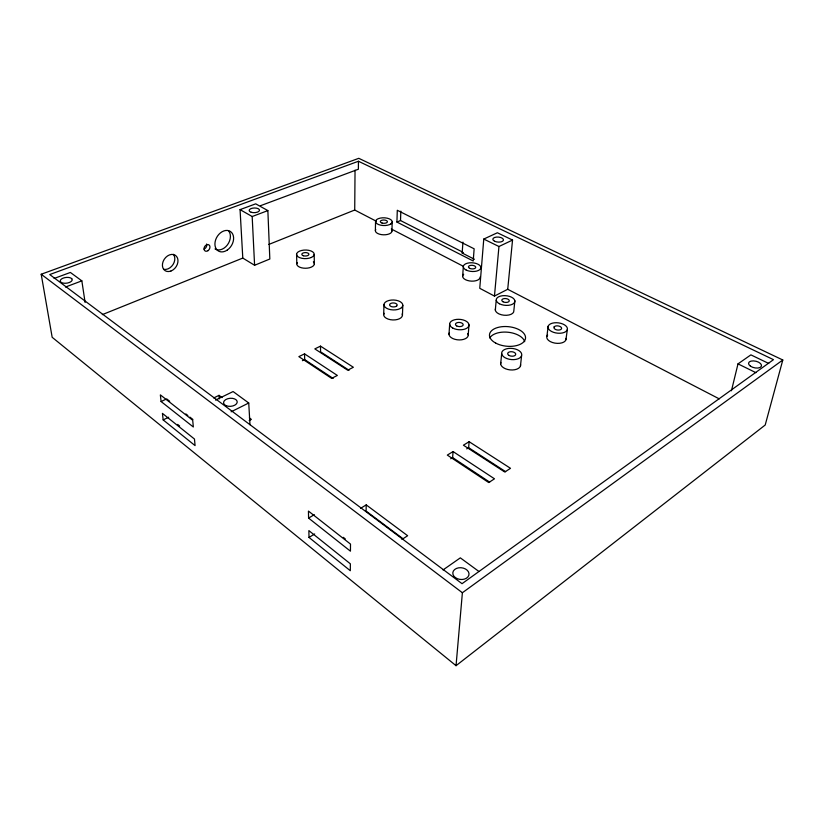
<?xml version="1.0" encoding="UTF-8"?>
<svg xmlns="http://www.w3.org/2000/svg" width="824" height="824" viewBox="0 0 824 824"><rect width="100%" height="100%" fill="white"/><g stroke="black" fill="none" stroke-linecap="round" stroke-linejoin="round"><path stroke-width="1.24" d="M376.434 221.285L354.722 210.027L355.041 170.197M358.45 161.257L773.479 359.666L462.037 583.68L49.739 274.547L358.45 161.257L358.368 169.229L260.415 205.732M360.552 508.367L366.216 504.885L366.103 511.096L403.327 538.978M375.373 230.565L375.559 221.326M383.696 314.572L383.953 304.602M391.925 231.194L392.193 221.965M396.921 222.058L397.292 210.275L474.14 248.807L473.213 261.002L396.921 222.058L400.516 220.544L462.233 251.887M400.516 220.544L400.835 211.129M402.442 315.232L402.812 305.271M449.008 334.266L449.667 324.172M474.49 259.292L462.171 253.03L462.933 242.122M462.635 276.401L463.315 266.791M450.718 458.772L452.623 457.598L453.066 451.562L494.482 478.806L488.745 482.565L447.319 455.095L453.066 451.562M468.207 334.935L468.99 324.841M507.718 289.286L512.538 240.062L497.377 232.759L483.77 239.063L479.753 288.307L494.462 296.074L507.718 289.286L719.228 398.857M466.724 448.874L468.629 447.7L469.124 441.705L510.499 468.31L504.803 472.039L463.407 445.207L469.124 441.705M456.043 665.679L462.388 592.744L782.8 359.995L358.79 158.321L41.2 274.248L52.169 337.294L456.043 665.679L765.208 425.009L782.8 359.995M494.462 296.074L498.953 246.52L512.538 240.062M495.317 310.03L496.223 300.152M500.662 363.889L501.682 353.599M514.866 300.801L513.846 310.679A9.311 4.872 5.2 0 1 503.928 315.221A9.311 4.872 5.2 0 1 495.502 308.773M520.449 366.052L521.582 355.752A10.094 5.593 5.9 0 0 508.418 348.449A10.094 5.593 5.9 0 0 505.133 357.771A10.094 5.593 5.9 0 0 521.582 355.752M546.899 336.336L548.145 326.273M565.944 339.725L567.314 329.651A9.764 5.171 7 0 0 554.233 322.833A9.764 5.171 7 0 0 551.616 331.506A9.764 5.171 7 0 0 567.314 329.651M731.444 390.772L738.005 363.868L750.891 354.866L768.71 363.456M443.034 569.94L460.328 557.858L478.754 571.351M401.958 539.442L407.633 535.724L366.216 504.885M309.01 537.444L308.866 530.605L350.365 563.822L350.313 570.733L309.01 537.444L314.686 533.962M308.588 518.1L308.444 511.086L350.499 544.087L350.447 551.184L308.588 518.1L314.346 514.66M249.208 420.518L251.372 419.406L249.353 417.902M231.111 411.804L248.735 402.998L249.991 424.731M302.408 360.696L304.674 359.583L333.154 378.453M215.538 400.103L233.099 391.554L248.735 402.998M213.663 397.951L219.04 395.345L222.068 397.601M304.55 353.867L298.854 356.627L331.639 378.371L337.356 375.456L304.55 353.867L304.674 359.583M320.495 346.132L314.82 348.892L347.666 370.182L353.362 367.267L320.495 346.132L320.567 351.817L349.088 370.285M163.162 419.9L195.082 445.619L194.464 439.038L162.431 413.391L163.162 419.9L168.673 417.232M161.092 401.525L193.341 427.007L192.703 420.261L160.35 394.871L161.092 401.525L165.552 399.424M462.171 253.03L463.376 252.474M254.595 265.276L269.829 259.014L267.862 210.594L255.718 203.837L240.062 209.626L242.792 258.077L254.595 265.276L252.175 216.527L240.062 209.626M102.3 314.634L242.792 258.077M268.768 244.46L354.722 210.027M65.508 287.03L81.844 280.86L85.109 302.459M252.175 216.527L267.862 210.594M54.106 278.471L70.37 272.456L81.844 280.86M483.77 239.063L498.953 246.52M738.005 363.868L755.917 372.664M391.297 228.979L463.304 266.276M468.629 447.7L505.596 471.647M452.623 457.598L489.631 482.112M41.2 274.248L462.388 592.744M166.675 398.898L169.692 401.278M185.843 413.926L187.862 415.512M189.881 417.099L192.909 419.468M343.268 537.33L345.266 538.886M177.654 424.422L179.653 426.018M219.04 395.345L219.308 398.878M296.578 254.153L296.815 263.732M314.191 254.451L314.346 264.02M489.775 337.933A18.046 9.857 5.6 0 1 508.192 332.257A18.046 9.857 5.6 0 1 524.703 341.672M391.709 230.174A8.281 3.914 1.5 0 1 390.679 233.11L389.299 233.872A8.281 3.914 1.5 0 1 379.236 234.119A8.281 3.914 1.5 0 1 375.754 229.566M480.073 277.019A8.745 4.388 4 0 1 469.392 280.922A8.745 4.388 4 0 1 463.675 274.248M402.163 313.923A9.373 5.016 1.8 0 1 392.842 319.949A9.373 5.016 1.8 0 1 384.087 313.295M313.367 261.836A8.776 4.347 -0.7 0 1 311.472 267.069L309.587 267.738A8.776 4.347 -0.7 0 1 299.864 267.254A8.776 4.347 -0.7 0 1 297.248 262.609M467.805 333.566A9.62 5.253 4 0 1 465.601 338.582L463.654 339.364A9.62 5.253 4 0 1 452.942 338.613A9.62 5.253 4 0 1 449.286 332.917M520.603 364.589A10.022 5.634 6 0 1 509.974 369.883A10.022 5.634 6 0 1 500.858 362.426M566.006 338.365A9.703 5.212 7.1 0 1 554.84 343.103A9.703 5.212 7.1 0 1 547.641 335.1M228.825 231.132A11.443 8.446 -58.9 0 1 227.28 245.068A11.443 8.446 -58.9 0 1 215.023 248.951M206.597 244.017A3.595 2.678 -57.9 0 1 204.053 249.095M173.37 254.348A9.208 7.004 -55.4 0 1 173.081 264.473A9.208 7.004 -55.4 0 1 163.904 269.355M554.068 326.932L554.192 328.529L555.489 329.466A3.904 2.07 7 0 0 560.227 329.775L560.907 329.425A3.904 2.07 7 0 0 560.681 326.881L559.929 326.448A3.904 2.07 7 0 0 555.211 326.149L554.068 326.932M401.463 307.713L399.928 308.701A9.435 4.975 1.8 0 1 386.559 308.248A9.435 4.975 1.8 0 1 386.899 301.213L388.887 300.492A9.435 4.975 1.8 0 1 400.196 301.687A9.435 4.975 1.8 0 1 401.463 307.713M396.612 306.044L395.994 306.435A3.77 1.988 1.8 0 1 390.648 306.25A3.77 1.988 1.8 0 1 390.782 303.438L391.575 303.15A3.77 1.988 1.8 0 1 396.107 303.634A3.77 1.988 1.8 0 1 396.612 306.044M390.947 223.86L389.556 224.612A8.322 3.873 1.5 0 1 378.556 224.54A8.322 3.873 1.5 0 1 376.846 219.442L378.237 218.7A8.322 3.873 1.5 0 1 389.186 218.793A8.322 3.873 1.5 0 1 390.947 223.86M311.317 257.469L309.412 258.128A8.827 4.316 -0.6 0 1 298.103 256.831A8.827 4.316 -0.6 0 1 299.514 251.155L301.409 250.517A8.827 4.316 -0.6 0 1 312.656 251.825A8.827 4.316 -0.6 0 1 311.317 257.469M71.77 278.728L71.008 278.141A6.005 2.874 -7 0 0 63.324 278.079A6.005 2.874 -7 0 0 60.667 281.911L61.429 282.498A6.005 2.874 -7 0 0 69.144 282.57A6.005 2.874 -7 0 0 71.77 278.728M750.376 366.103A6.602 3.368 12.8 0 0 761.263 366.464A6.602 3.368 12.8 0 0 753.455 360.891A6.602 3.368 12.8 0 0 750.376 366.103M455.363 577.593A8.137 5.871 6.6 0 0 468.815 575.379A8.137 5.871 6.6 0 0 458.556 567.839A8.137 5.871 6.6 0 0 455.363 577.593M226.198 405.707A6.829 4.027 -4.5 0 0 237.147 402.524A6.829 4.027 -4.5 0 0 227.836 398.692A6.829 4.027 -4.5 0 0 226.198 405.707M466.147 270.025A8.786 4.347 4 0 0 480.649 268.531A8.786 4.347 4 0 0 469.464 262.835A8.786 4.347 4 0 0 466.147 270.025M469.608 268.305A3.646 1.802 4 0 0 475.633 267.697A3.646 1.802 4 0 0 471.009 265.318A3.646 1.802 4 0 0 469.608 268.305M303.366 255.739A3.533 1.72 -0.6 0 0 308.897 254.42A3.533 1.72 -0.6 0 0 303.891 252.752A3.533 1.72 -0.6 0 0 303.366 255.739M382.017 223.016A3.543 1.648 1.5 0 0 387.414 221.769A3.543 1.648 1.5 0 0 382.192 220.162A3.543 1.648 1.5 0 0 382.017 223.016M452.726 328.034A9.682 5.212 4 0 0 468.743 326.191A9.682 5.212 4 0 0 456.517 319.413A9.682 5.212 4 0 0 452.726 328.034M456.671 325.902A3.873 2.081 4 0 0 463.088 325.181A3.873 2.081 4 0 0 458.216 322.462A3.873 2.081 4 0 0 456.671 325.902M509.067 355.463A4.038 2.235 5.9 0 0 515.659 354.67A4.038 2.235 5.9 0 0 510.406 351.735A4.038 2.235 5.9 0 0 509.067 355.463M499.406 303.757A9.363 4.841 5.2 0 0 514.712 302.058A9.363 4.841 5.2 0 0 502.537 295.723A9.363 4.841 5.2 0 0 499.406 303.757M503.073 301.78A3.749 1.936 5.2 0 0 509.211 301.11A3.749 1.936 5.2 0 0 504.35 298.566A3.749 1.936 5.2 0 0 503.073 301.78M495.739 343.103A18.107 9.816 5.6 0 0 525.238 339.498A18.107 9.816 5.6 0 0 501.558 326.737A18.107 9.816 5.6 0 0 495.739 343.103M251.207 212.273A5.181 2.348 -1.7 0 0 259.467 210.501A5.181 2.348 -1.7 0 0 252.309 208.215A5.181 2.348 -1.7 0 0 251.207 212.273M227.249 250.074A11.474 8.436 -58.9 0 0 230.442 231.493A11.474 8.436 -58.9 0 0 215.105 241.947A11.474 8.436 -58.9 0 0 227.249 250.074M207.978 250.681A3.605 2.678 -57.9 0 0 208.915 244.862A3.605 2.678 -57.9 0 0 204.064 248.189A3.605 2.678 -57.9 0 0 207.978 250.681M170.939 271.034A9.239 7.004 -55.4 0 0 176.542 256.388A9.239 7.004 -55.4 0 0 163.111 261.507A9.239 7.004 -55.4 0 0 170.939 271.034M494.616 241.247A5.335 2.524 4.5 0 0 503.371 240.402A5.335 2.524 4.5 0 0 496.481 237.075A5.335 2.524 4.5 0 0 494.616 241.247"/></g></svg>
